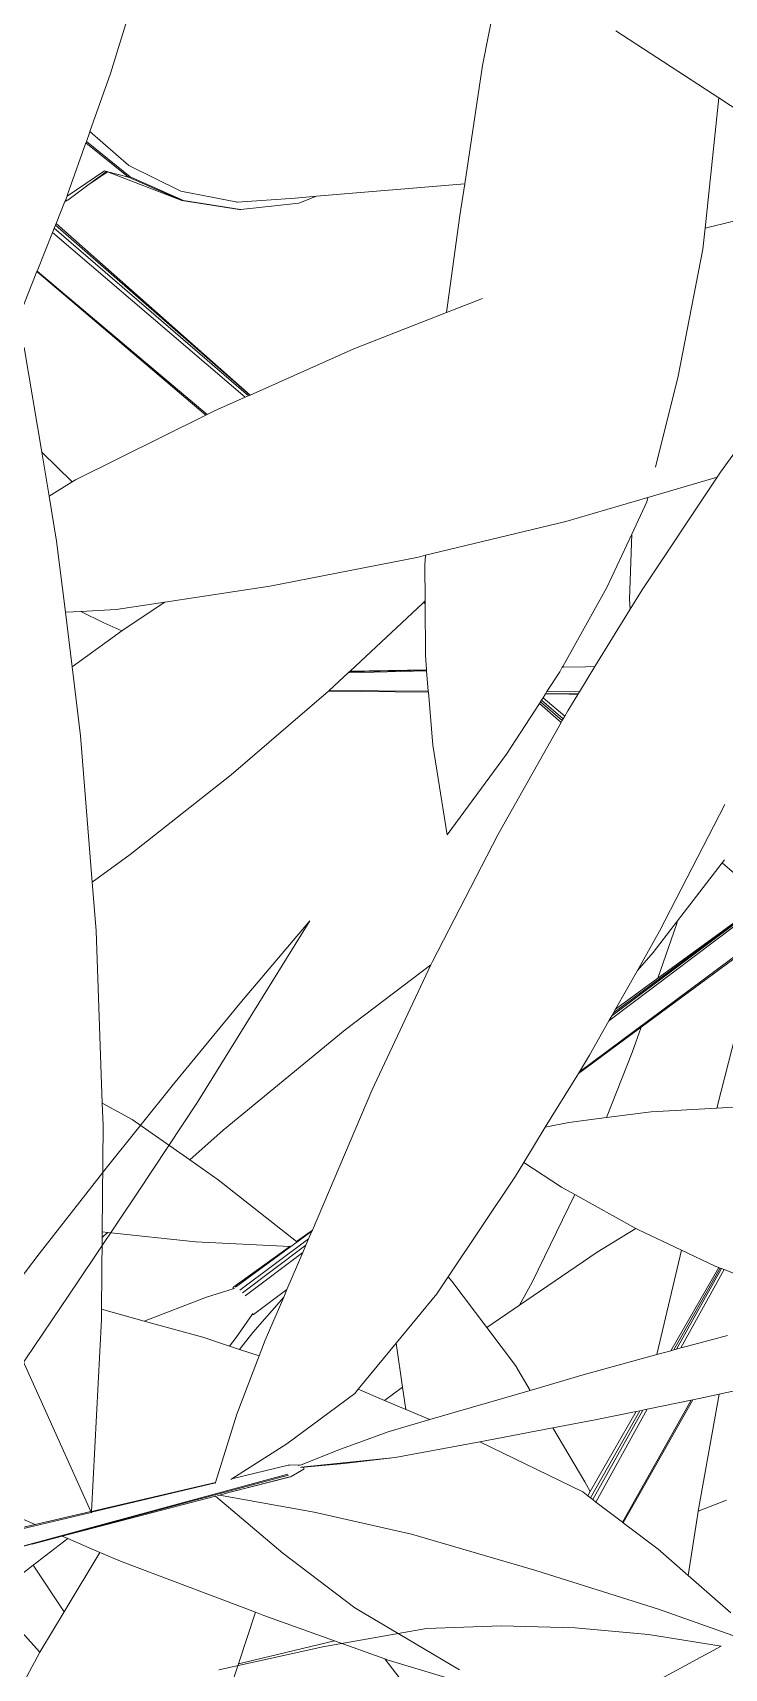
# Model space of a CAD drawing. Header units: millimetres. Extents: x 8 to 218431, y 13 to 56484.
# Drawn here: x 41714.2 to 41783.6, y 17684.1 to 17848.1 of the extents above; entities that cross this region are included whole.
import ezdxf

# ---------------------------------------------------------------- set-up
doc = ezdxf.new("R2010")
doc.units = ezdxf.units.MM
doc.header["$MEASUREMENT"] = 0
doc.layers.add('Edges', color=7, linetype='Continuous', lineweight=18)

# ---------------------------------------------------------------- blocks, each defined once
blk = doc.blocks.new('BAMBOOPLAN')
at = {"layer": 'Edges'}
for p, q in [((0.2975, 12.3068), (0.3646, 12.6047)), ((0.3646, 12.6047), (0.3099, 12.4635)), ((0.3099, 12.4635), (0.2564, 12.32)), ((0.2564, 12.32), (0.2042, 12.1744)), ((0.2975, 12.3068), (0.2585, 12.1577)), ((0.2042, 12.1744), (0.1535, 12.0272)), ((0.2585, 12.1577), (0.2189, 12.0075)), ((0.1535, 12.0272), (0.1044, 11.8786)), ((0.2189, 12.0075), (0.1787, 11.8566)), ((1.2611, 11.8149), (1.1575, 11.7967)), ((1.2611, 11.8149), (1.1813, 11.7279)), ((1.1575, 11.7967), (1.0549, 11.7716)), ((1.0549, 11.7716), (0.9535, 11.7398)), ((0.9535, 11.7398), (0.8536, 11.7013)), ((0.8536, 11.7013), (0.7216, 11.6279)), ((0.7216, 11.6279), (0.5913, 11.548)), ((5.0381, -0.1768), (5.0153, -0.0112)), ((5.3735, -0.1104), (5.2025, -0.0679)), ((5.4318, -0.1248), (5.3735, -0.1104)), ((5.4157, -0.2932), (5.3735, -0.1104)), ((5.0692, -0.3454), (5.0381, -0.1768)), ((5.4906, -0.2447), (5.4157, -0.2932)), ((4.5344, -0.2696), (4.5375, -0.3617)), ((5.4225, -0.3228), (5.4157, -0.2932)), ((5.4485, -0.5061), (5.4225, -0.3228)), ((4.8743, -0.4317), (5.0692, -0.3454)), ((5.0775, -0.3906), (5.0692, -0.3454)), ((4.5375, -0.3617), (4.5368, -0.4501)), ((5.1049, -0.5282), (5.0775, -0.3906)), ((4.7699, -0.4767), (4.846, -0.4442)), ((4.846, -0.4442), (4.8743, -0.4317)), ((4.8533, -0.4495), (4.8743, -0.4317)), ((5.6089, -0.4232), (5.5506, -0.6163)), ((4.5367, -0.4671), (4.5361, -0.5459)), ((4.5368, -0.4521), (4.5367, -0.4653)), ((4.5367, -0.4653), (4.6127, -0.4927)), ((4.5367, -0.4653), (4.5367, -0.4671)), ((4.5367, -0.4671), (4.6104, -0.4937)), ((4.5368, -0.4501), (4.6055, -0.478)), ((4.5368, -0.4501), (4.5368, -0.4521)), ((4.7779, -0.485), (4.8533, -0.4495)), ((4.6055, -0.478), (4.6878, -0.4883)), ((4.6878, -0.4883), (4.7699, -0.4767)), ((4.6935, -0.5007), (4.7755, -0.486)), ((4.6958, -0.4998), (4.7774, -0.4851)), ((4.7699, -0.4767), (4.7692, -0.477)), ((4.7755, -0.486), (4.7779, -0.485)), ((4.7755, -0.486), (4.7774, -0.4851)), ((4.7774, -0.4851), (4.7779, -0.485)), ((4.536, -0.5482), (4.5748, -0.4963)), ((4.5593, -0.5236), (4.5797, -0.4965)), ((4.5593, -0.5236), (4.5781, -0.4966)), ((4.5748, -0.4963), (4.5785, -0.4961)), ((4.5782, -0.4965), (4.5748, -0.4963)), ((4.5781, -0.4966), (4.5783, -0.4965)), ((4.5781, -0.4966), (4.5782, -0.4965)), ((4.5782, -0.4965), (4.5785, -0.4961)), ((4.5783, -0.4965), (4.5782, -0.4965)), ((4.5783, -0.4965), (4.579, -0.496)), ((4.5797, -0.4965), (4.5783, -0.4965)), ((4.5785, -0.4961), (4.579, -0.496)), ((4.579, -0.496), (4.5801, -0.496)), ((4.5797, -0.4965), (4.5801, -0.496)), ((4.6935, -0.5007), (4.5797, -0.4965)), ((4.5801, -0.496), (4.6104, -0.4937)), ((4.6104, -0.4937), (4.6935, -0.5007)), ((4.6127, -0.4927), (4.6958, -0.4998)), ((5.1468, -0.4926), (5.1049, -0.5282)), ((5.4603, -0.6399), (5.4485, -0.5061)), ((4.5388, -0.5532), (4.5593, -0.5236)), ((5.1049, -0.5282), (4.9959, -0.621)), ((4.5356, -0.5564), (4.534, -0.5906)), ((4.536, -0.5482), (4.5356, -0.5558)), ((4.5356, -0.5558), (4.5378, -0.554)), ((4.5356, -0.5564), (4.5368, -0.5554)), ((4.5356, -0.5558), (4.5356, -0.5564)), ((4.5361, -0.5459), (4.536, -0.5482)), ((4.5368, -0.5554), (4.5378, -0.554)), ((4.5378, -0.554), (4.5388, -0.5532)), ((4.5333, -0.6043), (4.5305, -0.6639)), ((4.5336, -0.5976), (4.5333, -0.6043)), ((4.8713, -0.7373), (4.5333, -0.6043)), ((4.5339, -0.593), (4.5336, -0.5976)), ((4.8753, -0.7336), (4.5336, -0.5976)), ((4.534, -0.5906), (4.5339, -0.593)), ((4.5339, -0.593), (4.8766, -0.7324)), ((4.534, -0.5906), (4.877, -0.732)), ((4.9959, -0.621), (4.877, -0.732)), ((5.5415, -0.6299), (5.4642, -0.6846)), ((5.5483, -0.6249), (5.4993, -0.8124)), ((5.5483, -0.6249), (5.5415, -0.6299)), ((5.5506, -0.6163), (5.5483, -0.6249)), ((4.5304, -0.6642), (4.5273, -0.7296)), ((4.5305, -0.6639), (4.5304, -0.6642)), ((4.5304, -0.6642), (4.8267, -0.7798)), ((4.5305, -0.6639), (4.8279, -0.7785)), ((5.4642, -0.6846), (5.364, -0.7555)), ((5.4593, -0.7419), (5.4648, -0.6909)), ((5.4648, -0.6909), (5.4642, -0.6846)), ((4.8713, -0.7373), (4.8363, -0.77)), ((4.8753, -0.7336), (4.8713, -0.7373)), ((4.8766, -0.7324), (4.8753, -0.7336)), ((4.877, -0.732), (4.8766, -0.7324)), ((5.4503, -0.8258), (5.4593, -0.7419)), ((5.487, -0.8311), (5.4593, -0.7419)), ((4.6214, -0.9069), (4.5486, -0.7731)), ((4.8363, -0.77), (4.8279, -0.7785)), ((5.364, -0.7555), (5.1899, -0.867)), ((4.8267, -0.7798), (4.68, -0.9286)), ((4.8279, -0.7785), (4.8267, -0.7798)), ((6.076, -0.7861), (5.656, -1.4117)), ((5.4993, -0.8124), (5.4922, -0.8445)), ((5.4277, -0.9535), (5.4503, -0.8258)), ((5.4922, -0.8445), (5.487, -0.8311)), ((5.1899, -0.867), (5.181, -0.8727)), ((5.1936, -0.8808), (5.1899, -0.867)), ((5.4922, -0.8445), (5.4714, -0.9383)), ((5.6398, -1.4945), (6.0735, -0.8585)), ((5.181, -0.8727), (4.9931, -0.9815)), ((5.2105, -0.929), (5.1936, -0.8808)), ((4.6214, -0.9069), (4.6765, -0.9329)), ((4.652, -0.9631), (4.6214, -0.9069)), ((4.6765, -0.9329), (4.652, -0.9631)), ((4.68, -0.9286), (4.6765, -0.9329)), ((5.2083, -0.9337), (5.1417, -1.059)), ((5.2092, -0.9318), (5.2083, -0.9337)), ((5.2097, -0.9308), (5.2092, -0.9318)), ((5.2119, -0.9329), (5.2092, -0.9318)), ((5.2103, -0.9295), (5.2097, -0.9308)), ((5.2097, -0.9308), (5.2114, -0.9315)), ((5.2105, -0.929), (5.2103, -0.9295)), ((5.2103, -0.9295), (5.2107, -0.9296)), ((5.2107, -0.9296), (5.2105, -0.929)), ((5.2114, -0.9315), (5.2107, -0.9296)), ((5.2119, -0.9329), (5.2114, -0.9315)), ((5.2363, -1.0025), (5.2119, -0.9329)), ((5.4262, -0.9618), (5.4274, -0.9548)), ((5.4589, -0.943), (5.4274, -0.9548)), ((5.4274, -0.9548), (5.4275, -0.9546)), ((5.4275, -0.9546), (5.4277, -0.9535)), ((5.429, -0.9541), (5.4275, -0.9546)), ((5.429, -0.9541), (5.4277, -0.9535)), ((5.4589, -0.943), (5.429, -0.9541)), ((5.4714, -0.9383), (5.4589, -0.943)), ((5.4714, -0.9383), (5.4622, -0.98)), ((4.6832, -1.0204), (4.652, -0.9631)), ((4.9931, -0.9815), (4.8585, -1.0522)), ((5.4173, -0.998), (5.4614, -0.9834)), ((5.418, -0.9949), (5.4262, -0.9618)), ((5.418, -0.9949), (5.4622, -0.98)), ((5.4612, -0.9842), (5.4493, -0.9881)), ((5.4612, -0.9842), (5.4493, -0.9881)), ((5.4612, -0.9842), (5.4553, -1.011)), ((5.4614, -0.9834), (5.4612, -0.9842)), ((5.4612, -0.9842), (5.4612, -0.9842)), ((5.4622, -0.98), (5.4614, -0.9834)), ((5.2447, -1.0216), (5.2363, -1.0025)), ((5.4146, -1.0091), (5.4156, -1.0049)), ((5.4156, -1.0049), (5.4172, -0.9985)), ((5.4156, -1.0049), (5.4537, -1.0196)), ((5.4493, -0.9881), (5.4172, -0.9985)), ((5.4172, -0.9985), (5.4173, -0.998)), ((5.4173, -0.998), (5.418, -0.9949)), ((4.7283, -1.1126), (4.6832, -1.0204)), ((5.2453, -1.0229), (5.1399, -1.0624)), ((5.245, -1.0222), (5.1407, -1.0608)), ((5.1417, -1.059), (5.2447, -1.0216)), ((5.245, -1.0222), (5.2447, -1.0216)), ((5.2453, -1.0229), (5.245, -1.0222)), ((5.257, -1.0495), (5.2453, -1.0229)), ((5.3926, -1.0986), (5.4133, -1.0143)), ((5.4133, -1.0143), (5.4139, -1.0116)), ((5.4518, -1.0299), (5.4133, -1.0143)), ((5.4139, -1.0116), (5.4146, -1.0091)), ((5.4139, -1.0116), (5.4524, -1.0269)), ((5.4146, -1.0091), (5.4529, -1.0241)), ((5.4518, -1.0299), (5.4185, -1.2117)), ((5.4524, -1.0269), (5.4518, -1.0299)), ((5.4529, -1.0241), (5.4524, -1.0269)), ((5.4537, -1.0196), (5.4529, -1.0241)), ((5.4553, -1.011), (5.4537, -1.0196)), ((4.8585, -1.0522), (4.796, -1.085)), ((4.8585, -1.0522), (4.8137, -1.111)), ((5.1217, -1.0965), (5.2577, -1.0512)), ((5.1225, -1.0951), (5.257, -1.0495)), ((5.2577, -1.0512), (5.257, -1.0495)), ((5.2884, -1.1209), (5.2577, -1.0512)), ((5.8966, -1.0507), (5.6575, -1.4037)), ((5.1399, -1.0624), (5.1225, -1.0951)), ((5.1407, -1.0608), (5.1399, -1.0624)), ((5.1417, -1.059), (5.1407, -1.0608)), ((5.712, -1.0643), (5.6826, -1.2665)), ((4.796, -1.085), (4.7487, -1.1043)), ((5.1217, -1.0965), (5.029, -1.2551)), ((5.122, -1.0961), (5.1217, -1.0965)), ((5.1225, -1.0951), (5.122, -1.0961)), ((5.3496, -1.2357), (5.3926, -1.0986)), ((4.7487, -1.1043), (4.7283, -1.1126)), ((4.763, -1.1836), (4.7283, -1.1126)), ((4.7487, -1.1043), (4.7855, -1.1091)), ((4.8134, -1.1115), (4.763, -1.1836)), ((4.7855, -1.1091), (4.8134, -1.1115)), ((4.8137, -1.111), (4.8134, -1.1115)), ((5.3496, -1.2357), (5.2884, -1.1209)), ((5.8386, -1.1354), (5.6584, -1.3986)), ((5.7021, -1.244), (5.7357, -1.1446)), ((5.7357, -1.1446), (5.7373, -1.1396)), ((5.811, -1.1751), (5.7357, -1.1446)), ((4.8066, -1.2728), (4.763, -1.1836)), ((5.7024, -1.3312), (5.811, -1.1751)), ((5.4185, -1.2117), (5.3891, -1.4139)), ((5.7024, -1.4053), (5.8262, -1.2253)), ((5.029, -1.2551), (4.9295, -1.4104)), ((5.6838, -1.2985), (5.7021, -1.244)), ((5.7024, -1.2497), (5.7021, -1.244)), ((5.7024, -1.3312), (5.7024, -1.2497)), ((4.8909, -1.4656), (4.8066, -1.2728)), ((5.6826, -1.2665), (5.671, -1.33)), ((5.8409, -1.4543), (5.8272, -1.2836)), ((5.671, -1.33), (5.6838, -1.2985)), ((5.671, -1.33), (5.6594, -1.393)), ((5.6594, -1.393), (5.7024, -1.3312)), ((5.6392, -1.4971), (5.7024, -1.4053)), ((5.6575, -1.4037), (5.656, -1.4117)), ((5.6584, -1.3986), (5.6575, -1.4037)), ((5.6594, -1.393), (5.6584, -1.3986)), ((5.7024, -1.4438), (5.7024, -1.4053)), ((4.9295, -1.4104), (4.8909, -1.4656)), ((5.3029, -1.5473), (5.3885, -1.4191)), ((5.3885, -1.4191), (5.3672, -1.6171)), ((5.3891, -1.4139), (5.3885, -1.4191)), ((5.656, -1.4117), (5.6458, -1.4672)), ((5.6979, -1.5439), (5.7024, -1.4438)), ((4.9188, -1.5296), (4.8909, -1.4656)), ((5.6458, -1.4672), (5.6398, -1.4945)), ((5.8431, -1.4794), (5.8409, -1.4543)), ((5.8431, -1.4794), (5.865, -1.4704)), ((5.6392, -1.4971), (5.6195, -1.5857)), ((5.6398, -1.4945), (5.6392, -1.4971)), ((5.7557, -1.5152), (5.8431, -1.4794)), ((5.6979, -1.5439), (5.7557, -1.5152)), ((5.0078, -1.7603), (4.9188, -1.5296)), ((5.6493, -1.5681), (5.6979, -1.5439)), ((5.1844, -1.7402), (5.3029, -1.5473)), ((5.6195, -1.5857), (5.6493, -1.5681)), ((5.6195, -1.5857), (5.6067, -1.6436)), ((5.3672, -1.6171), (5.3518, -1.8338)), ((5.6067, -1.6436), (5.6018, -1.6658)), ((5.6067, -1.6436), (5.6695, -1.659)), ((5.6695, -1.659), (5.6908, -1.6627)), ((5.6741, -1.8017), (5.6908, -1.6627)), ((5.6908, -1.6627), (5.7894, -1.6802)), ((5.6018, -1.6658), (5.5579, -1.8336)), ((5.7894, -1.6802), (5.7482, -1.7306)), ((5.7894, -1.6802), (5.7925, -1.6808)), ((5.7925, -1.6808), (5.8616, -1.6883)), ((5.8767, -1.8415), (5.8616, -1.6883)), ((5.8616, -1.6883), (5.9148, -1.6942)), ((5.8942, -1.8295), (5.92, -1.6944)), ((5.9222, -1.6945), (5.8979, -1.8269)), ((5.9244, -1.6946), (5.9012, -1.8247)), ((5.9285, -1.6947), (5.9065, -1.821)), ((5.9148, -1.6942), (5.92, -1.6944)), ((5.92, -1.6944), (5.9222, -1.6945)), ((5.9222, -1.6945), (5.9244, -1.6946)), ((5.9244, -1.6946), (5.9285, -1.6947)), ((5.9285, -1.6947), (5.9792, -1.6968)), ((5.7482, -1.7306), (5.6677, -1.8387)), ((5.1528, -1.796), (5.1844, -1.7402)), ((5.0078, -1.7603), (5.0559, -1.7683)), ((5.0193, -1.7901), (5.0078, -1.7603)), ((5.0559, -1.7683), (5.1528, -1.796)), ((5.0678, -1.9345), (5.0193, -1.7901)), ((5.1528, -1.796), (5.2009, -1.8098)), ((5.6677, -1.8387), (5.6741, -1.8017)), ((5.9636, -1.7826), (5.9161, -1.8144)), ((6.097, -1.7948), (5.9798, -1.866)), ((5.2009, -1.8098), (5.3356, -1.857)), ((5.8979, -1.8269), (5.8942, -1.8295)), ((5.9012, -1.8247), (5.8979, -1.8269)), ((5.9065, -1.821), (5.9012, -1.8247)), ((5.9161, -1.8144), (5.9065, -1.821)), ((5.3508, -1.8477), (5.2815, -1.949)), ((5.3356, -1.857), (5.3518, -1.8338)), ((5.3365, -1.8573), (5.3517, -1.8354)), ((5.3508, -1.8477), (5.3502, -1.8573)), ((5.3517, -1.8354), (5.3508, -1.8477)), ((5.3518, -1.8338), (5.3517, -1.8354)), ((5.5579, -1.8336), (5.5505, -1.8619)), ((5.5648, -1.8377), (5.5579, -1.8336)), ((5.6338, -1.8842), (5.5648, -1.8377)), ((5.6677, -1.8387), (5.6338, -1.8842)), ((5.8767, -1.8415), (5.7867, -1.9034)), ((5.8942, -1.8295), (5.8767, -1.8415)), ((5.1989, -1.9044), (5.3288, -1.8666)), ((5.2721, -1.9474), (5.3288, -1.8666)), ((5.2741, -1.947), (5.3303, -1.8662)), ((5.3502, -1.8573), (5.2864, -1.9514)), ((5.3493, -1.8685), (5.2916, -1.9545)), ((5.3288, -1.8666), (5.3303, -1.8662)), ((5.3303, -1.8662), (5.3365, -1.8573)), ((5.3356, -1.857), (5.3365, -1.8573)), ((5.3493, -1.8685), (5.3452, -1.9264)), ((5.3502, -1.8573), (5.3493, -1.8685)), ((5.5505, -1.8619), (5.5184, -1.9478)), ((5.9798, -1.866), (5.9608, -1.8775)), ((6.0061, -2.0339), (5.9798, -1.866)), ((5.6903, -1.9223), (5.6338, -1.8842)), ((5.9447, -1.887), (5.8893, -1.9197)), ((5.9089, -2.0845), (5.9447, -1.887)), ((5.91, -2.0849), (5.947, -1.8857)), ((5.947, -1.8857), (5.9447, -1.887)), ((5.9608, -1.8775), (5.947, -1.8857)), ((5.0756, -1.9327), (5.1989, -1.9044)), ((5.7867, -1.9034), (5.7221, -1.9491)), ((5.8893, -1.9197), (5.8633, -2.0695)), ((5.8893, -1.9197), (5.8837, -1.9231)), ((5.0678, -1.9345), (5.0756, -1.9327)), ((5.0703, -1.9421), (5.0678, -1.9345)), ((5.0703, -1.9421), (5.0718, -1.9394)), ((5.1031, -2.0397), (5.0703, -1.9421)), ((5.0718, -1.9394), (5.0756, -1.9327)), ((5.3114, -1.9759), (5.3452, -1.9264)), ((5.3188, -2.0003), (5.3443, -1.938)), ((5.3443, -1.938), (5.3395, -2.005)), ((5.3452, -1.9264), (5.3443, -1.938)), ((5.7221, -1.9491), (5.6903, -1.9223)), ((5.8754, -1.928), (5.8239, -1.9584)), ((5.8505, -2.0582), (5.8754, -1.928)), ((5.8799, -1.9253), (5.854, -2.0665)), ((5.8837, -1.9231), (5.8579, -2.0677)), ((5.8799, -1.9253), (5.8754, -1.928)), ((5.8837, -1.9231), (5.8799, -1.9253)), ((5.2398, -1.9741), (5.2718, -1.9505)), ((5.2721, -1.9474), (5.2714, -1.9488)), ((5.2714, -1.9488), (5.2718, -1.9505)), ((5.2718, -1.9505), (5.2735, -1.9493)), ((5.5184, -1.9478), (5.4885, -2.0279)), ((5.5474, -2.0042), (5.5184, -1.9478)), ((5.5997, -2.0356), (5.7221, -1.9491)), ((5.8239, -1.9584), (5.77, -1.9894)), ((5.1663, -2.0358), (5.2398, -1.9741)), ((5.2987, -2.0149), (5.3096, -1.9763)), ((5.3096, -1.9763), (5.3101, -1.9746)), ((5.3096, -1.9763), (5.3114, -1.9759)), ((5.77, -1.9894), (5.6867, -2.0371)), ((5.8387, -2.0472), (5.77, -1.9894)), ((5.2936, -2.0297), (5.2987, -2.0149)), ((5.3088, -2.0295), (5.3188, -2.0003)), ((5.3395, -2.005), (5.3387, -2.029)), ((5.5474, -2.0042), (5.5293, -2.0307)), ((5.5623, -2.033), (5.5474, -2.0042)), ((6.0393, -2.0058), (6.0061, -2.0339)), ((5.1663, -2.0358), (5.1031, -2.0397)), ((5.2533, -2.0304), (5.1663, -2.0358)), ((5.2936, -2.0297), (5.2533, -2.0304)), ((5.3088, -2.0295), (5.2936, -2.0297)), ((5.3387, -2.029), (5.3088, -2.0295)), ((5.3387, -2.029), (5.3355, -2.1185)), ((5.4857, -2.0353), (5.417, -2.1354)), ((5.4885, -2.0279), (5.4857, -2.0353)), ((5.5293, -2.0307), (5.4885, -2.0279)), ((5.5623, -2.033), (5.5293, -2.0307)), ((5.5997, -2.0356), (5.5501, -2.0707)), ((5.5997, -2.0356), (5.5623, -2.033)), ((5.6867, -2.0371), (5.6779, -2.0421)), ((6.0072, -2.0406), (6.0061, -2.0339)), ((5.1079, -2.0538), (5.1031, -2.0397)), ((5.1839, -2.3183), (5.1079, -2.0538)), ((5.6779, -2.0421), (5.5705, -2.1029)), ((5.8407, -2.0621), (5.6779, -2.0421)), ((5.8505, -2.0582), (5.8387, -2.0472)), ((5.8493, -2.0649), (5.8407, -2.0621)), ((5.8493, -2.0649), (5.8505, -2.0582)), ((6.0225, -2.1258), (6.0072, -2.0406)), ((5.5501, -2.0707), (5.4925, -2.1173)), ((5.854, -2.0665), (5.8493, -2.0649)), ((5.8579, -2.0677), (5.854, -2.0665)), ((5.8633, -2.0695), (5.8579, -2.0677)), ((5.9089, -2.0845), (5.8633, -2.0695)), ((5.91, -2.0849), (5.9089, -2.0845)), ((5.9697, -2.1044), (5.91, -2.0849)), ((5.5705, -2.1029), (5.4474, -2.1603)), ((5.5705, -2.1029), (5.5039, -2.1352)), ((6.0225, -2.1258), (5.9697, -2.1044)), ((5.1832, -2.3187), (4.9916, -2.1155)), ((5.3355, -2.1185), (5.3386, -2.2211)), ((5.4925, -2.1173), (5.4463, -2.157)), ((6.0977, -2.1563), (6.0225, -2.1258)), ((5.417, -2.1354), (5.359, -2.2083)), ((5.5039, -2.1352), (5.4512, -2.1588)), ((5.0068, -2.4655), (5.4325, -2.1758)), ((5.0841, -2.4133), (5.434, -2.1771)), ((5.4292, -2.1637), (5.359, -2.2083)), ((5.4377, -2.1782), (5.3631, -2.2273)), ((5.4367, -2.1783), (5.3631, -2.2273)), ((5.4292, -2.1637), (5.4463, -2.157)), ((5.4303, -2.1635), (5.4302, -2.1636)), ((5.4377, -2.1782), (5.4385, -2.1776)), ((5.4385, -2.1776), (5.4518, -2.1615)), ((5.4441, -2.1588), (5.4434, -2.1595)), ((5.4463, -2.157), (5.445, -2.1581)), ((5.4512, -2.1588), (5.4466, -2.1609)), ((5.4514, -2.1593), (5.4512, -2.1588)), ((5.4517, -2.16), (5.4514, -2.1593)), ((5.4519, -2.1606), (5.4517, -2.16)), ((5.4518, -2.1615), (5.4519, -2.1611)), ((5.4519, -2.1611), (5.4519, -2.1606)), ((5.6282, -2.1995), (5.4863, -2.2151)), ((5.8138, -2.1904), (5.6282, -2.1995)), ((5.9979, -2.1854), (5.8138, -2.1904)), ((6.1605, -2.1867), (5.9979, -2.1854)), ((5.3386, -2.2211), (5.1839, -2.3183)), ((5.3386, -2.2213), (5.1842, -2.3194)), ((5.3386, -2.2211), (5.3386, -2.2213)), ((5.3386, -2.2213), (5.3386, -2.2221)), ((5.4863, -2.2151), (5.3498, -2.2362)), ((5.359, -2.2083), (5.3579, -2.2097)), ((5.345, -2.2394), (5.1559, -2.3654)), ((5.345, -2.2394), (5.3448, -2.2393)), ((5.4629, -2.2852), (5.345, -2.2394)), ((5.3498, -2.2362), (5.3473, -2.2379)), ((5.3631, -2.2273), (5.3498, -2.2362)), ((5.5861, -2.3253), (5.4629, -2.2852)), ((5.184, -2.3196), (4.5454, -2.7255)), ((5.1832, -2.3187), (5.1138, -2.3624)), ((5.184, -2.3196), (5.1832, -2.3187)), ((5.1842, -2.3194), (5.1839, -2.3183)), ((5.1844, -2.32), (5.184, -2.3196)), ((5.1844, -2.32), (5.1842, -2.3194)), ((5.7569, -2.3604), (5.5861, -2.3253)), ((5.1138, -2.3624), (5.0322, -2.3564)), ((5.1138, -2.3624), (5.0768, -2.3856)), ((5.1559, -2.3654), (5.119, -2.3901)), ((5.1302, -2.4184), (5.1645, -2.3661)), ((5.1645, -2.3661), (5.1559, -2.3654)), ((5.2145, -2.3697), (5.1645, -2.3661)), ((5.1938, -2.4671), (5.2145, -2.3697)), ((5.249, -2.3723), (5.2145, -2.3697)), ((5.4536, -2.378), (5.249, -2.3723)), ((5.4663, -2.3783), (5.4536, -2.378)), ((5.4546, -2.4556), (5.4536, -2.378)), ((5.5739, -2.3797), (5.4546, -2.4556)), ((5.5739, -2.3797), (5.4663, -2.3783)), ((5.6505, -2.3807), (5.5739, -2.3797)), ((5.7564, -2.45), (5.6505, -2.3807)), ((5.6539, -2.3808), (5.6505, -2.3807)), ((5.7882, -2.3756), (5.6539, -2.3808)), ((5.0885, -2.4822), (5.1302, -2.4184)), ((5.1938, -2.4671), (5.1302, -2.4184)), ((5.4555, -2.5236), (5.4546, -2.4556)), ((5.1805, -2.5302), (5.1938, -2.4671)), ((5.18, -2.5331), (5.123, -2.5015)), ((5.18, -2.5331), (5.1805, -2.5302)), ((5.1722, -2.58), (5.18, -2.5331))]:
    blk.add_line(p, q, dxfattribs=at)

msp = doc.modelspace()

# ---------------------------------------------------------------- block references
at = {"xscale": 69.97983938875464, "yscale": 69.97983938875464, "zscale": 69.97983938875464, "rotation": 340.9588725647666}
for p in [(41430.14, 17971.58), (41430.14, 16933.59)]:
    msp.add_blockref('BAMBOOPLAN', p, dxfattribs=at)

doc.saveas('drawing.dxf')
